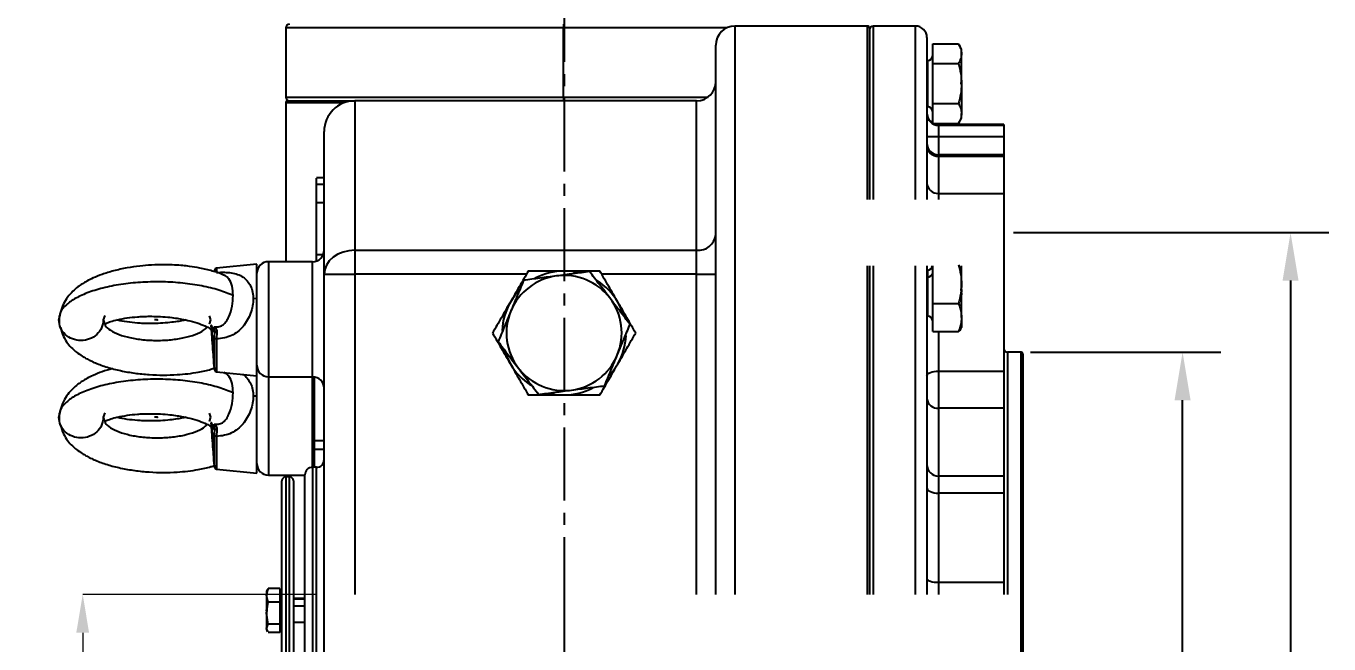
# Model space of a CAD drawing. Header units: millimetres. Extents: x 2160 to 4596, y 811 to 2534.
# Drawn here: x 2774.7 to 3114.1, y 1852 to 2013 of the extents above; entities that cross this region are included whole.
import ezdxf

# ---------------------------------------------------------------- set-up
doc = ezdxf.new("R2010")
doc.units = ezdxf.units.MM
doc.linetypes.add('CENTER2', pattern=[28.575, 19.05, -3.175, 3.175, -3.175])
doc.layers.add('2细线层', color=4, linetype='Continuous', lineweight=35)
doc.layers.add('AM_5', color=3, linetype='Continuous', lineweight=25)
doc.styles.add('SLDTEXTSTYLE1', font='txt.shx', dxfattribs={"width": 0.7, "bigfont": 'gbcbig.shx'})
doc.styles.get("Standard").update_dxf_attribs({"font": 'arial.ttf'})
doc.styles.add('TH_GBDIM', font='simplex.shx', dxfattribs={"width": 0.707, "bigfont": 'hzfs.shx'})
doc.dimstyles.new('ISO-25$0', dxfattribs={"dimtxt": 2.5, "dimasz": 2.5, "dimexe": 1.25, "dimexo": 0.625, "dimtad": 1, "dimtxsty": 'Standard', "dimcen": 2.5, "dimdle": 5, "dimadec": 0, "dimazin": 0, "dimtfac": 1, "dimtmove": 0, "dimatfit": 3, "dimfxl": 0, "dimarcsym": 0})
doc.dimstyles.new('SLDDIMSTYLE12$0', dxfattribs={"dimtxt": 12, "dimasz": 10, "dimexe": 0, "dimexo": 0.0625, "dimgap": 0.875, "dimtad": 1, "dimdec": 1, "dimlfac": 1.8, "dimrnd": 1e-09, "dimzin": 12, "dimdsep": 46, "dimtxsty": 'SLDTEXTSTYLE1', "dimcen": 0.09, "dimdle": 8.16, "dimclrd": 3, "dimclre": 3, "dimadec": 0, "dimazin": 3, "dimtfac": 1, "dimtdec": 1, "dimtofl": 0, "dimtmove": 0, "dimatfit": 3, "dimfxl": 0, "dimfrac": 2, "dimtolj": 1, "dimlwd": 5, "dimlwe": 5, "dimarcsym": 0})

# ---------------------------------------------------------------- blocks, each defined once
blk = doc.blocks.new('*U50')
at = {"layer": '2细线层', "color": 0, "linetype": 'CENTER2', "lineweight": -3, "transparency": 16777216}
for p, q in [((0, 74.5), (0, -463.5)), ((0, -197.6), (0, -301.6))]:
    blk.add_line(p, q, dxfattribs=at)
blk = doc.blocks.new('*D53')
at = {"color": 1, "linetype": 'Continuous', "transparency": 16777216}
for p, q in [((3036.37, 1928.03), (3085.94, 1928.03)), ((3075.94, 1710.53), (3075.94, 1915.53)), ((3036.37, 1698.03), (3085.94, 1698.03))]:
    blk.add_line(p, q, dxfattribs=at)
at = {"color": 1, "linetype": 'ByBlock', "transparency": 16777216}
for points in [[(3073.86, 1915.53), (3078.03, 1915.53), (3075.94, 1928.03)], [(3073.86, 1710.53), (3078.03, 1710.53), (3075.94, 1698.03)]]:
    blk.add_solid(points, dxfattribs=at)
at = {"layer": 'Defpoints', "color": 0, "linetype": 'ByBlock', "transparency": 16777216}
for p in [(3033.87, 1928.03), (3075.94, 1928.03), (3033.87, 1698.03)]:
    blk.add_point(p, dxfattribs=at)
at = {"color": 1, "linetype": 'ByBlock', "lineweight": 5, "transparency": 16777216, "insert": (3058.69, 1805.26), "char_height": 15, "attachment_point": 5, "rotation": 90, "style": 'TH_GBDIM'}
blk.add_mtext('\\A1;%%c230{\\H0.7x;\\S-0.1^ -0.3;}', dxfattribs=at)
blk = doc.blocks.new('*D79')
at = {"color": 1, "linetype": 'Continuous', "transparency": 16777216}
for p, q in [((3031.87, 1959.2), (3114.06, 1959.2)), ((3104.06, 1946.7), (3104.06, 1679.22)), ((3031.87, 1666.72), (3114.06, 1666.72))]:
    blk.add_line(p, q, dxfattribs=at)
at = {"color": 1, "linetype": 'ByBlock', "transparency": 16777216}
for points in [[(3101.98, 1946.7), (3106.14, 1946.7), (3104.06, 1959.2)], [(3101.98, 1679.22), (3106.14, 1679.22), (3104.06, 1666.72)]]:
    blk.add_solid(points, dxfattribs=at)
at = {"layer": 'Defpoints', "color": 0, "linetype": 'ByBlock', "transparency": 16777216}
for p in [(3029.37, 1959.2), (3029.37, 1666.72), (3104.06, 1666.72)]:
    blk.add_point(p, dxfattribs=at)
at = {"color": 1, "linetype": 'ByBlock', "lineweight": 5, "transparency": 16777216, "insert": (3091.56, 1812.96), "char_height": 15, "attachment_point": 5, "rotation": 90, "style": 'TH_GBDIM'}
blk.add_mtext('%%C298', dxfattribs=at)
blk = doc.blocks.new('*D61')
at = {"layer": 'AM_5', "color": 3, "lineweight": 5, "transparency": 16777216}
blk.add_line((2850.31, 1864.93), (2789.5, 1864.93), dxfattribs=at)
at = {"layer": 'AM_5', "color": 3, "linetype": 'Continuous', "lineweight": 5, "transparency": 16777216}
for p, q in [((2789.5, 1854.93), (2789.5, 1770.93)), ((2850.31, 1760.93), (2789.5, 1760.93))]:
    blk.add_line(p, q, dxfattribs=at)
at = {"layer": 'AM_5', "color": 3, "transparency": 16777216}
for points in [[(2787.83, 1854.93), (2791.16, 1854.93), (2789.5, 1864.93)], [(2787.83, 1770.93), (2791.16, 1770.93), (2789.5, 1760.93)]]:
    blk.add_solid(points, dxfattribs=at)
at = {"layer": 'Defpoints', "color": 0, "transparency": 16777216}
for p in [(2850.37, 1864.93), (2789.5, 1760.93), (2850.37, 1760.93)]:
    blk.add_point(p, dxfattribs=at)
at = {"layer": 'AM_5', "color": 0, "transparency": 16777216, "insert": (2782.62, 1812.93), "char_height": 12, "attachment_point": 5, "rotation": 90, "style": 'SLDTEXTSTYLE1'}
blk.add_mtext('\\A1;%%C110', dxfattribs=at)

msp = doc.modelspace()

# ---------------------------------------------------------------- linework, layer by layer
at = {"color": 7, "linetype": 'Continuous', "lineweight": -3}
for p, q in [((2842.371, 2012.535), (2842.371, 1994.535)), ((2914.671, 2012.535), (2842.371, 2012.535)), ((2914.671, 1994.535), (2914.671, 2012.535)), ((2957.191, 2012.535), (2914.671, 2012.535)), ((2993.871, 2013.035), (2959.371, 2013.035)), ((2959.371, 2013.035), (2959.371, 1864.931)), ((2993.871, 1967.842), (2993.871, 2013.035)), ((2994.371, 2012.535), (2994.371, 1967.842)), ((3006.371, 2013.035), (2995.371, 2013.035)), ((2995.371, 2013.035), (2995.371, 1967.842)), ((3006.371, 1967.842), (3006.371, 2013.035)), ((3009.371, 2010.035), (3009.371, 1967.842)), ((2954.371, 1864.931), (2954.371, 2008.035)), ((3010.871, 2003.23), (3010.871, 2008.426)), ((3010.871, 2008.426), (3017.567, 2008.426)), ((3018.371, 2007.034), (3017.559, 2008.44)), ((3018.371, 2005.828), (3018.371, 2007.034)), ((3018.371, 1998.034), (3018.371, 2005.828)), ((3009.371, 2004.034), (3009.521, 2004.034)), ((3009.521, 2004.034), (3009.521, 1992.034)), ((3010.871, 1992.837), (3010.871, 2003.23)), ((3010.871, 2003.23), (3017.567, 2003.23)), ((3018.371, 1998.034), (3018.025, 1998.034)), ((3018.371, 1998.034), (3018.371, 1997.343)), ((3018.371, 1998.034), (3018.371, 1990.239)), ((2842.371, 1994.535), (2914.671, 1994.535)), ((2842.371, 1993.035), (2842.371, 1951.627)), ((2857.587, 1993.035), (2842.371, 1993.035)), ((2842.871, 1993.535), (2860.371, 1993.535)), ((2949.371, 1993.535), (2860.371, 1993.535)), ((2860.371, 1993.535), (2860.371, 1954.614)), ((2914.671, 1994.535), (2952.371, 1994.535)), ((2949.371, 1954.614), (2949.371, 1993.535)), ((3009.371, 1992.034), (3009.521, 1992.034)), ((3010.871, 1992.837), (3017.567, 1992.837)), ((3010.871, 1987.744), (3010.871, 1992.837)), ((3017.559, 1987.627), (3018.371, 1989.034)), ((3018.371, 1989.034), (3018.371, 1990.239)), ((2852.371, 1948.339), (2852.371, 1985.535)), ((3011.064, 1987.641), (3017.567, 1987.641)), ((3029.371, 1987.369), (3012.371, 1987.369)), ((3012.371, 1987.369), (3012.371, 1987.342)), ((3029.371, 1987.342), (3012.371, 1987.342)), ((3012.371, 1987.342), (3012.371, 1987.33)), ((3012.371, 1987.33), (3012.371, 1987.162)), ((3029.371, 1987.33), (3012.371, 1987.33)), ((3012.371, 1987.162), (3012.371, 1984.174)), ((3012.371, 1987.162), (3029.371, 1987.162)), ((3029.371, 1987.369), (3029.371, 1987.342)), ((3029.371, 1987.342), (3029.371, 1987.33)), ((3029.371, 1987.33), (3029.371, 1987.162)), ((3029.371, 1987.162), (3029.371, 1984.174)), ((3029.371, 1984.174), (3012.371, 1984.174)), ((3012.371, 1984.174), (3012.371, 1979.468)), ((3029.371, 1984.174), (3029.371, 1979.468)), ((3029.371, 1979.468), (3012.371, 1979.468)), ((3012.371, 1979.468), (3012.371, 1979.058)), ((3012.371, 1979.058), (3012.371, 1969.412)), ((3029.371, 1979.058), (3012.371, 1979.058)), ((3029.371, 1979.468), (3029.371, 1979.058)), ((3029.371, 1979.058), (3029.371, 1969.412)), ((2852.371, 1973.463), (2850.371, 1973.463)), ((2850.371, 1971.813), (2852.371, 1971.813)), ((3012.371, 1969.412), (3012.371, 1967.842)), ((3012.371, 1969.412), (3029.207, 1969.412)), ((3029.371, 1969.412), (3029.371, 1959.196)), ((2850.371, 1967.048), (2852.371, 1967.048)), ((3029.371, 1959.196), (3029.371, 1923.078)), ((2860.371, 1954.614), (2860.371, 1948.339)), ((2860.371, 1954.614), (2949.371, 1954.614)), ((2949.371, 1948.339), (2949.371, 1954.614)), ((2849.371, 1951.627), (2837.871, 1951.627)), ((2837.871, 1951.627), (2837.871, 1936.627)), ((2849.371, 1936.627), (2849.371, 1951.627)), ((2850.371, 1951.737), (2850.371, 1953.535)), ((2850.371, 1953.535), (2852.165, 1953.535)), ((2823.833, 1949.39), (2823.804, 1948.995)), ((2834.871, 1950.992), (2824.372, 1949.943)), ((2824.372, 1949.943), (2824.372, 1948.818)), ((2826.407, 1948.026), (2826.17, 1948.148)), ((2834.871, 1941.998), (2834.871, 1950.992)), ((2852.371, 1677.73), (2852.371, 1948.339)), ((2852.371, 1948.339), (2860.371, 1948.339)), ((2860.371, 1948.339), (2860.371, 1864.931)), ((2905.062, 1948.339), (2860.371, 1948.339)), ((2949.371, 1948.339), (2924.68, 1948.339)), ((2949.371, 1948.339), (2954.371, 1948.339)), ((2949.371, 1864.931), (2949.371, 1948.339)), ((2993.871, 1864.931), (2993.871, 1950.549)), ((2994.371, 1950.549), (2994.371, 1864.931)), ((2995.371, 1950.549), (2995.371, 1864.931)), ((3006.371, 1864.931), (3006.371, 1950.549)), ((3009.371, 1950.549), (3009.371, 1864.931)), ((3009.521, 1949.445), (3009.371, 1949.445)), ((3009.371, 1947.688), (3009.521, 1947.688)), ((3009.521, 1949.445), (3009.521, 1947.688)), ((3009.521, 1947.688), (3009.521, 1937.445)), ((3010.871, 1940.755), (3010.871, 1950.549)), ((3018.371, 1945.775), (3018.371, 1950.549)), ((3018.371, 1937.081), (3018.371, 1945.775)), ((2834.871, 1941.998), (2833.916, 1941.962)), ((2834.871, 1921.892), (2834.871, 1941.998)), ((3018.371, 1944.252), (3018.025, 1944.252)), ((3018.371, 1943.445), (3018.025, 1943.445)), ((3018.371, 1944.252), (3018.371, 1943.764)), ((3018.371, 1943.445), (3018.371, 1942.957)), ((2783.271, 1936.442), (2783.508, 1937.547)), ((2783.4, 1937.568), (2783.4, 1937.042)), ((2795.269, 1937.579), (2794.871, 1936.442)), ((2822.871, 1936.442), (2822.48, 1937.555)), ((3010.871, 1940.755), (3017.567, 1940.755)), ((3010.871, 1933.407), (3010.871, 1940.755)), ((2794.871, 1936.442), (2795.269, 1935.306)), ((2808.871, 1936.442), (2808.18, 1936.442)), ((2808.871, 1936.442), (2808.871, 1936.311)), ((2822.48, 1935.33), (2822.871, 1936.442)), ((2823.035, 1934.228), (2823.833, 1923.495)), ((2823.875, 1933.617), (2823.733, 1934.676)), ((2837.871, 1936.627), (2837.871, 1921.627)), ((2849.371, 1921.627), (2849.371, 1936.627)), ((3009.371, 1937.445), (3009.521, 1937.445)), ((3018.183, 1934.121), (3018.371, 1934.445)), ((3018.371, 1937.081), (3018.371, 1934.445)), ((2823.833, 1931.686), (2823.875, 1933.617)), ((2823.833, 1923.495), (2823.833, 1931.686)), ((2824.453, 1933.237), (2824.372, 1931.483)), ((2824.372, 1931.483), (2824.372, 1922.942)), ((3010.871, 1933.407), (3017.567, 1933.407)), ((3012.371, 1933.407), (3012.371, 1923.078)), ((3033.871, 1928.035), (3030.371, 1928.035)), ((3030.371, 1928.035), (3030.371, 1864.931)), ((3033.871, 1812.931), (3033.871, 1928.035)), ((3034.371, 1927.535), (3034.371, 1812.931)), ((2823.825, 1923.61), (2823.393, 1923.762)), ((2823.814, 1923.753), (2823.804, 1923.617)), ((2824.372, 1922.942), (2834.871, 1921.892)), ((2826.414, 1922.661), (2826.222, 1922.757)), ((2834.871, 1916.62), (2834.871, 1921.892)), ((2837.871, 1921.627), (2849.371, 1921.627)), ((2837.871, 1921.627), (2837.871, 1896.005)), ((2849.871, 1921.053), (2849.371, 1921.025)), ((2849.371, 1898.035), (2849.371, 1921.025)), ((2849.871, 1905.035), (2849.871, 1921.585)), ((3012.371, 1923.078), (3029.371, 1923.078)), ((3012.371, 1923.078), (3012.371, 1913.452)), ((3029.371, 1923.078), (3029.371, 1913.452)), ((2834.871, 1916.62), (2833.916, 1916.584)), ((2834.871, 1896.514), (2834.871, 1916.62)), ((2783.271, 1911.064), (2783.508, 1912.169)), ((2783.4, 1912.19), (2783.4, 1911.664)), ((2795.269, 1912.201), (2794.871, 1911.064)), ((2794.871, 1911.064), (2795.269, 1909.928)), ((2808.871, 1911.064), (2808.18, 1911.064)), ((2808.871, 1911.064), (2808.871, 1910.932)), ((2822.871, 1911.064), (2822.48, 1912.177)), ((2822.48, 1909.952), (2822.871, 1911.064)), ((3029.371, 1913.452), (3012.371, 1913.452)), ((3012.371, 1913.452), (3012.371, 1895.729)), ((3029.371, 1913.452), (3029.371, 1895.729)), ((2823.035, 1908.85), (2823.833, 1898.117)), ((2823.875, 1908.239), (2823.733, 1909.298)), ((2823.833, 1906.308), (2823.875, 1908.239)), ((2824.453, 1907.859), (2824.372, 1906.105)), ((2823.833, 1898.117), (2823.833, 1906.308)), ((2824.372, 1906.105), (2824.372, 1897.564)), ((2849.871, 1905.035), (2852.371, 1905.035)), ((2849.871, 1902.727), (2849.871, 1905.035)), ((2849.871, 1902.727), (2852.371, 1902.727)), ((2849.871, 1898.035), (2849.871, 1902.727)), ((2824.372, 1897.564), (2834.871, 1896.514)), ((2850.371, 1898.035), (2849.371, 1898.035)), ((2849.371, 1898.035), (2849.371, 1813.035)), ((2850.371, 1813.035), (2850.371, 1898.035)), ((2837.871, 1896.005), (2847.371, 1896.005)), ((2841.371, 1813.035), (2841.371, 1894.535)), ((2843.371, 1895.535), (2842.371, 1895.535)), ((2842.371, 1895.535), (2842.371, 1813.035)), ((2843.371, 1813.035), (2843.371, 1895.535)), ((2844.371, 1894.535), (2844.371, 1813.035)), ((2847.371, 1813.035), (2847.371, 1896.035)), ((3029.371, 1895.729), (3012.371, 1895.729)), ((3012.371, 1895.729), (3012.371, 1891.307)), ((3029.371, 1895.729), (3029.371, 1891.307)), ((3012.371, 1891.307), (3012.371, 1868.063)), ((3029.371, 1891.307), (3012.371, 1891.307)), ((3029.371, 1891.307), (3029.371, 1868.063)), ((2837.371, 1864.653), (2837.817, 1866.413)), ((2837.817, 1866.413), (2837.691, 1866.101)), ((2840.871, 1866.413), (2837.817, 1866.413)), ((2840.871, 1866.413), (2840.871, 1862.894)), ((3012.371, 1868.063), (3012.371, 1864.931)), ((3012.371, 1868.063), (3029.371, 1868.063)), ((3029.371, 1868.063), (3029.371, 1864.931)), ((2837.629, 1866.137), (2837.371, 1865.689)), ((2837.371, 1865.796), (2837.472, 1865.882)), ((2837.371, 1865.839), (2837.371, 1865.796)), ((2837.371, 1865.796), (2837.371, 1865.689)), ((2837.371, 1865.689), (2837.371, 1864.653)), ((2837.817, 1862.894), (2837.371, 1864.653)), ((2837.371, 1864.653), (2837.371, 1860.032)), ((2837.371, 1860.032), (2837.817, 1862.894)), ((2840.871, 1862.894), (2837.817, 1862.894)), ((2841.371, 1865.109), (2840.871, 1865.609)), ((2841.371, 1864.959), (2840.871, 1865.459)), ((2840.871, 1862.894), (2840.871, 1857.17)), ((2847.371, 1863.839), (2844.371, 1863.839)), ((2847.371, 1863.689), (2844.371, 1863.689)), ((2837.371, 1860.839), (2837.716, 1860.839)), ((2837.371, 1860.839), (2837.371, 1860.201)), ((2837.371, 1860.689), (2837.716, 1860.689)), ((2837.371, 1860.689), (2837.371, 1860.425)), ((2837.817, 1857.17), (2837.371, 1860.032)), ((2837.371, 1860.032), (2837.371, 1856.068)), ((2841.371, 1862.32), (2840.871, 1862.511)), ((2847.371, 1861.835), (2844.371, 1861.835)), ((2837.371, 1856.068), (2837.817, 1857.17)), ((2837.691, 1855.277), (2837.371, 1856.068)), ((2837.371, 1856.068), (2837.371, 1855.689)), ((2840.871, 1857.17), (2837.817, 1857.17)), ((2840.871, 1857.17), (2840.871, 1854.966)), ((2840.871, 1855.919), (2841.371, 1856.419)), ((2844.371, 1857.689), (2847.371, 1857.689)), ((2837.371, 1855.689), (2837.629, 1855.242)), ((2840.871, 1854.966), (2837.817, 1854.966))]:
    msp.add_line(p, q, dxfattribs=at)
at = {"color": 7, "linetype": 'Continuous', "lineweight": -3, "flags": 128}
for points in [[(2860.371, 1954.614), (2858.81, 1954.493), (2857.309, 1954.136), (2855.926, 1953.556), (2854.714, 1952.776), (2853.719, 1951.825), (2852.98, 1950.74), (2852.524, 1949.563), (2852.371, 1948.339)], [(2918.544, 1948.758), (2916.978, 1949.043), (2914.871, 1949.182)], [(2903.09, 1944.078), (2902.06, 1942.864), (2900.887, 1941.108)], [(2930.324, 1937.715), (2929.789, 1939.214), (2928.854, 1941.108)], [(2899.417, 1928.354), (2899.953, 1926.855), (2900.887, 1924.961)], [(2926.651, 1921.991), (2927.681, 1923.205), (2928.854, 1924.961)], [(2834.982, 1923.816), (2834.928, 1923.59), (2834.871, 1923.005)], [(3009.371, 1921.928), (3009.428, 1922.152), (3009.599, 1922.368), (3009.876, 1922.567), (3010.249, 1922.741), (3010.704, 1922.885), (3011.223, 1922.991), (3011.785, 1923.056), (3012.371, 1923.078)], [(2911.197, 1917.311), (2912.763, 1917.026), (2914.871, 1916.887)], [(3009.371, 1892.649), (3009.428, 1892.387), (3009.599, 1892.136), (3009.876, 1891.904), (3010.249, 1891.7), (3010.704, 1891.534), (3011.223, 1891.41), (3011.785, 1891.333), (3012.371, 1891.307)], [(3009.371, 1869.007), (3009.428, 1868.823), (3009.599, 1868.646), (3009.876, 1868.483), (3010.249, 1868.34), (3010.704, 1868.222), (3011.223, 1868.135), (3011.785, 1868.082), (3012.371, 1868.063)]]:
    msp.add_lwpolyline(points, dxfattribs=at)
at = {"color": 7, "linetype": 'Continuous', "lineweight": -3}
for centre, radius, start, end in [((2843.371, 2012.535), 1, 90, 180), ((3005.55, 2012.784), 90.879, 179.52715, 180.15761), ((2959.371, 2008.035), 5, 90, 180), ((2993.871, 2012.535), 0.5, 0, 90), ((2995.371, 2012.035), 1, 90, 180), ((3006.371, 2010.035), 3, 0, 90), ((3009.521, 2005.384), 1.35, 270, 0), ((2949.371, 1998.535), 5, 270, 0), ((2843.371, 1994.535), 1, 180, 270), ((2842.871, 1993.035), 0.5, 90, 180), ((2860.371, 1985.535), 8, 90, 180), ((3005.55, 1994.285), 90.879, 179.84239, 180.47285), ((3009.521, 1990.684), 1.35, 0, 90), ((3012.371, 1990.369), 3, 180, 240), ((3012.371, 1990.342), 3, 180, 270), ((3012.365, 1990.323), 2.994, 180.11587, 270.11541), ((3012.363, 1990.154), 2.993, 180.14355, 270.14284), ((3012.371, 1990.369), 3, 245.40621, 270), ((3011.621, 1153.303), 830.871, 89.948281, 90.155157), ((3012.371, 1982.468), 3, 180, 270), ((3012.296, 1981.983), 2.926, 181.54754, 271.46814), ((3012.22, 1972.262), 2.854, 183.39734, 273.03546), ((2949.852, 1959.149), 4.56, 263.94629, 352.27305), ((2849.371, 1954.627), 3, 270, 0), ((2837.871, 1948.627), 3, 90, 180), ((2824.432, 1949.346), 0.6, 95.71059, 175.74791), ((2914.871, 1933.035), 15, 97.47733, 157.47733), ((2914.871, 1933.035), 16.147, 90, 117.68771), ((2914.871, 1933.035), 15, 37.47733, 97.47733), ((3009.521, 1950.795), 1.35, 270, 349.48398), ((3009.689, 1948.881), 1.205, 261.95053, 348.57825), ((2914.871, 1933.035), 16.147, 30, 57.68771), ((2914.871, 1933.035), 16.147, 150, 177.68771), ((2914.871, 1933.035), 15, 337.47733, 37.47733), ((2914.871, 1933.035), 15, 157.47733, 217.47733), ((3009.521, 1936.095), 1.35, 0, 90), ((2914.871, 1933.035), 16.147, 330, 357.68771), ((3030.371, 1929.035), 1, 180, 270), ((3033.871, 1927.535), 0.5, 0, 90), ((2837.871, 1924.627), 3, 180, 270), ((2914.871, 1933.035), 16.147, 210, 237.68771), ((2914.871, 1933.035), 15, 217.47733, 277.47733), ((2914.871, 1933.035), 15, 277.47733, 337.47733), ((2824.432, 1923.539), 0.6, 184.25209, 264.28941), ((2849.371, 1918.627), 3, 0, 90), ((2914.871, 1933.035), 16.147, 270, 297.68771), ((3012.125, 1916.212), 2.77, 186.21942, 275.09501), ((2824.432, 1898.161), 0.6, 184.25209, 264.28941), ((2837.871, 1899.005), 3, 180, 270), ((2849.371, 1896.035), 2, 90, 180), ((2850.371, 1900.035), 2, 270, 0), ((3012.371, 1898.729), 3, 180, 270), ((2842.371, 1894.535), 1, 90, 180), ((2843.371, 1894.535), 1, 0, 90)]:
    msp.add_arc(centre, radius, start, end, dxfattribs=at)
for points, knots in [([(3017.567, 2008.426), (3017.793, 2008), (3018.247, 2007.148), (3018.329, 2006.268), (3018.371, 2005.828)], [0, 0, 0, 0, 0.5003833, 1, 1, 1, 1]), ([(3018.371, 2005.828), (3018.329, 2005.387), (3018.246, 2004.507), (3017.793, 2003.655), (3017.567, 2003.23)], [0, 0, 0, 0, 0.5002515, 1, 1, 1, 1]), ([(3017.567, 2003.23), (3017.794, 2002.375), (3018.247, 2000.672), (3018.329, 1998.911), (3018.371, 1998.034)], [0, 0, 0, 0, 0.5016781, 1, 1, 1, 1]), ([(3018.371, 1998.034), (3018.329, 1997.15), (3018.246, 1995.389), (3017.793, 1993.686), (3017.567, 1992.837)], [0, 0, 0, 0, 0.501969, 1, 1, 1, 1]), ([(3017.567, 1992.837), (3017.793, 1992.411), (3018.247, 1991.56), (3018.329, 1990.679), (3018.371, 1990.239)], [0, 0, 0, 0, 0.5003833, 1, 1, 1, 1]), ([(3018.371, 1990.239), (3018.329, 1989.799), (3018.246, 1988.919), (3017.793, 1988.067), (3017.567, 1987.641)], [0, 0, 0, 0, 0.5002515, 1, 1, 1, 1]), ([(2850.371, 1971.813), (2850.371, 1972.174), (2850.371, 1972.917), (2850.371, 1973.409), (2850.371, 1973.412), (2850.371, 1973.413)], [0, 0, 0, 0, 0.3440558, 0.7090676, 1, 1, 1, 1]), ([(2850.371, 1967.048), (2850.371, 1968.113), (2850.371, 1969.915), (2850.371, 1971.262), (2850.371, 1971.813)], [0, 0, 0, 0, 0.5906912, 1, 1, 1, 1]), ([(2850.371, 1953.535), (2850.371, 1954.662), (2850.371, 1957.063), (2850.371, 1960.658), (2850.371, 1964.064), (2850.371, 1966.067), (2850.371, 1967.048)], [0, 0, 0, 0, 0.2570101, 0.5470147, 0.7779537, 1, 1, 1, 1]), ([(2826.414, 1948.039), (2826.339, 1948.077), (2825.388, 1948.563), (2823.285, 1949.213), (2820.291, 1949.958), (2817.649, 1950.37), (2815.442, 1950.612), (2813.317, 1950.764), (2810.598, 1950.84), (2807.547, 1950.762), (2804.24, 1950.483), (2800.898, 1950), (2797.598, 1949.286), (2794.653, 1948.381), (2792.484, 1947.528), (2790.3, 1946.46), (2788.483, 1945.287), (2786.827, 1943.859), (2785.516, 1942.38), (2784.351, 1940.551), (2783.943, 1939.175), (2783.727, 1938.448)], [0, 0, 0, 0, 0.00625993, 0.07965244, 0.15286307, 0.20938526, 0.24391935, 0.28633358, 0.3347241, 0.40082903, 0.45970034, 0.52466793, 0.59703798, 0.66315265, 0.7186241, 0.75612546, 0.81472827, 0.85242499, 0.89582096, 0.94497639, 1, 1, 1, 1]), ([(2824.372, 1948.818), (2825.051, 1948.843), (2826.369, 1948.892), (2828.228, 1948.745), (2829.886, 1948.353), (2831.28, 1947.654), (2832.409, 1946.645), (2833.24, 1945.334), (2833.807, 1943.766), (2833.88, 1942.555), (2833.916, 1941.962)], [0, 0, 0, 0, 0.1291191, 0.2505024, 0.3733165, 0.500582, 0.6236177, 0.7496167, 0.8772258, 1, 1, 1, 1]), ([(2828.683, 1942.787), (2828.626, 1943.642), (2828.511, 1945.362), (2827.781, 1946.902), (2827.067, 1947.718), (2826.581, 1947.944), (2826.407, 1948.026)], [0, 0, 0, 0, 0.364186, 0.7329605, 0.9043958, 1, 1, 1, 1]), ([(2905.548, 1949.182), (2904.784, 1947.857), (2903.255, 1945.21), (2901.676, 1942.475), (2900.887, 1941.108)], [0, 0, 0, 0, 0.50038345, 1, 1, 1, 1]), ([(2912.919, 1947.907), (2911.463, 1947.716), (2908.554, 1947.334), (2905.739, 1946.965), (2904.332, 1946.78)], [0, 0, 0, 0, 0.5002514, 1, 1, 1, 1]), ([(2914.871, 1949.182), (2913.296, 1949.182), (2910.137, 1949.182), (2907.081, 1949.182), (2905.548, 1949.182)], [0, 0, 0, 0, 0.4983577, 1, 1, 1, 1]), ([(2921.505, 1949.034), (2920.097, 1948.849), (2917.282, 1948.48), (2914.372, 1948.098), (2912.919, 1947.907)], [0, 0, 0, 0, 0.5003834, 1, 1, 1, 1]), ([(2924.193, 1949.182), (2922.671, 1949.182), (2919.616, 1949.182), (2916.457, 1949.182), (2914.871, 1949.182)], [0, 0, 0, 0, 0.4979288, 1, 1, 1, 1]), ([(2926.775, 1942.161), (2925.881, 1943.326), (2924.096, 1945.655), (2922.368, 1947.908), (2921.505, 1949.034)], [0, 0, 0, 0, 0.5002514, 1, 1, 1, 1]), ([(2928.854, 1941.108), (2928.064, 1942.477), (2926.485, 1945.212), (2924.957, 1947.859), (2924.193, 1949.182)], [0, 0, 0, 0, 0.5002514, 1, 1, 1, 1]), ([(3017.567, 1950.794), (3017.793, 1949.97), (3018.247, 1948.325), (3018.329, 1946.624), (3018.371, 1945.775)], [0, 0, 0, 0, 0.50038328, 1, 1, 1, 1]), ([(2828.683, 1942.787), (2827.484, 1943.282), (2825.081, 1944.273), (2820.563, 1945.366), (2815.614, 1946.095), (2810.404, 1946.424), (2805.141, 1946.336), (2800.013, 1945.838), (2795.222, 1944.95), (2791.03, 1943.699), (2787.597, 1942.162), (2785.092, 1940.398), (2783.502, 1938.465), (2783.348, 1937.121), (2783.271, 1936.442)], [0, 0, 0, 0, 0.0835267, 0.167483, 0.2512719, 0.3341013, 0.4164612, 0.4997707, 0.5837089, 0.6675701, 0.7507094, 0.8331471, 0.9158726, 1, 1, 1, 1]), ([(2904.332, 1946.78), (2903.786, 1945.464), (2902.699, 1942.842), (2901.575, 1940.131), (2901.015, 1938.78)], [0, 0, 0, 0, 0.5016781, 1, 1, 1, 1]), ([(3018.371, 1945.775), (3018.329, 1944.924), (3018.246, 1943.223), (3017.793, 1941.578), (3017.567, 1940.755)], [0, 0, 0, 0, 0.5002515, 1, 1, 1, 1]), ([(2823.733, 1934.676), (2824.182, 1934.653), (2824.823, 1934.619), (2825.627, 1934.888), (2826.295, 1935.299), (2826.971, 1936.079), (2827.8, 1937.665), (2828.505, 1940.01), (2828.624, 1941.866), (2828.683, 1942.787)], [0, 0, 0, 0, 0.1243272, 0.1779672, 0.2306956, 0.342622, 0.4671543, 0.7352613, 1, 1, 1, 1]), ([(2833.916, 1941.962), (2833.88, 1941.348), (2833.808, 1940.096), (2833.243, 1938.172), (2832.414, 1936.337), (2831.288, 1934.684), (2829.903, 1933.308), (2828.249, 1932.302), (2826.385, 1931.667), (2825.055, 1931.546), (2824.372, 1931.483)], [0, 0, 0, 0, 0.1223542, 0.2495347, 0.3757753, 0.4991026, 0.6252071, 0.7470194, 0.870188, 1, 1, 1, 1]), ([(2900.887, 1941.108), (2900.097, 1939.739), (2898.517, 1937.004), (2896.989, 1934.357), (2896.226, 1933.035)], [0, 0, 0, 0, 0.5002514, 1, 1, 1, 1]), ([(2932.044, 1935.288), (2931.179, 1936.416), (2929.452, 1938.669), (2927.667, 1940.998), (2926.775, 1942.161)], [0, 0, 0, 0, 0.5003834, 1, 1, 1, 1]), ([(2933.516, 1933.035), (2932.751, 1934.359), (2931.223, 1937.006), (2929.643, 1939.741), (2928.854, 1941.108)], [0, 0, 0, 0, 0.5003835, 1, 1, 1, 1]), ([(2783.729, 1938.452), (2783.591, 1937.929), (2783.315, 1936.88), (2783.372, 1935.84), (2783.4, 1935.317)], [0, 0, 0, 0, 0.497937, 1, 1, 1, 1]), ([(2901.015, 1938.78), (2900.45, 1937.42), (2899.326, 1934.709), (2898.239, 1932.087), (2897.697, 1930.781)], [0, 0, 0, 0, 0.501969, 1, 1, 1, 1]), ([(3017.567, 1940.755), (3017.794, 1940.151), (3018.247, 1938.947), (3018.329, 1937.702), (3018.371, 1937.081)], [0, 0, 0, 0, 0.5016781, 1, 1, 1, 1]), ([(2794.871, 1936.442), (2794.784, 1935.741), (2794.609, 1934.338), (2793.268, 1932.553), (2791.351, 1931.361), (2789.071, 1930.942), (2786.79, 1931.361), (2784.873, 1932.553), (2783.532, 1934.338), (2783.358, 1935.741), (2783.271, 1936.442)], [0, 0, 0, 0, 0.1249956, 0.2499986, 0.3749975, 0.5, 0.6250025, 0.7500014, 0.8750044, 1, 1, 1, 1]), ([(2783.729, 1934.433), (2783.94, 1933.655), (2784.331, 1932.215), (2785.494, 1930.392), (2786.7, 1929.041), (2787.992, 1927.922), (2789.243, 1927.069), (2790.375, 1926.411), (2791.538, 1925.81), (2792.856, 1925.217), (2794.332, 1924.642), (2796.472, 1923.927), (2799.354, 1923.182), (2803.017, 1922.544), (2806.78, 1922.16), (2810.504, 1922.032), (2813.892, 1922.138), (2816.916, 1922.41), (2819.897, 1922.867), (2822.227, 1923.343), (2823.504, 1923.796), (2823.803, 1923.902)], [0, 0, 0, 0, 0.0576486, 0.10676007, 0.14744714, 0.17980867, 0.22073576, 0.25029392, 0.28269326, 0.31793942, 0.35595468, 0.39493912, 0.47299428, 0.55143488, 0.62917175, 0.70477091, 0.77777151, 0.83810545, 0.8975764, 0.97602114, 1, 1, 1, 1]), ([(2795.269, 1935.306), (2795.298, 1935.211), (2795.462, 1934.656), (2796.685, 1933.724), (2798.839, 1932.619), (2801.753, 1931.769), (2805.164, 1931.228), (2808.871, 1931.039), (2812.574, 1931.228), (2815.998, 1931.768), (2818.867, 1932.623), (2820.93, 1933.589), (2821.627, 1934.31), (2821.91, 1934.602)], [0, 0, 0, 0, 0.0209132, 0.1219466, 0.2215859, 0.3216068, 0.4238005, 0.5270665, 0.6303324, 0.7325261, 0.8325471, 0.9321864, 1, 1, 1, 1]), ([(2795.329, 1935.595), (2795.333, 1935.567), (2795.345, 1935.484), (2795.542, 1935.569), (2796.121, 1935.796), (2797.068, 1936.124), (2798.63, 1936.553), (2801.002, 1936.993), (2803.314, 1937.245), (2805.295, 1937.361), (2807.097, 1937.403), (2809.232, 1937.364), (2811.511, 1937.207), (2813.563, 1936.961), (2815.528, 1936.638), (2817.656, 1936.178), (2819.9, 1935.503), (2821.683, 1934.76), (2822.63, 1934.222), (2822.948, 1934.014), (2822.953, 1934.024), (2822.955, 1934.029)], [0, 0, 0, 0, 0.0215776, 0.0663505, 0.0982474, 0.1292762, 0.2000067, 0.2828064, 0.3608821, 0.4034899, 0.4486933, 0.5078964, 0.5755624, 0.6327504, 0.6777099, 0.7438962, 0.827136, 0.9094863, 0.9714507, 0.9856528, 1, 1, 1, 1]), ([(2816.321, 1936.442), (2815.974, 1936.364), (2815.144, 1936.176), (2813.558, 1935.927), (2811.513, 1935.677), (2809.232, 1935.521), (2807.096, 1935.482), (2805.295, 1935.524), (2803.311, 1935.64), (2801.028, 1935.896), (2799.189, 1936.205), (2798.416, 1936.419), (2798.333, 1936.442)], [0, 0, 0, 0, 0.0620015, 0.1484647, 0.2584464, 0.3885839, 0.5024517, 0.5893968, 0.6713484, 0.8215054, 0.9807405, 1, 1, 1, 1]), ([(2822.992, 1934.92), (2822.993, 1934.947), (2822.994, 1935), (2823.008, 1934.991), (2823.038, 1934.901), (2823.066, 1934.792), (2823.085, 1934.721)], [0, 0, 0, 0, 0.1324499, 0.2646152, 0.5248068, 1, 1, 1, 1]), ([(2822.995, 1934.9), (2822.994, 1934.904), (2822.994, 1934.911), (2822.993, 1934.917), (2822.992, 1934.921)], [0, 0, 0, 0, 0.4999997, 1, 1, 1, 1]), ([(2823.733, 1924.276), (2823.716, 1924.512), (2823.682, 1924.987), (2823.59, 1926.446), (2823.43, 1928.783), (2823.24, 1931.42), (2823.097, 1933.332), (2823.031, 1934.242), (2822.996, 1934.735), (2822.993, 1934.883), (2822.992, 1934.921)], [0, 0, 0, 0, 0.12279443, 0.24730773, 0.49547933, 0.76781621, 0.88857624, 0.93612487, 0.98382434, 1, 1, 1, 1]), ([(2823.079, 1934.717), (2823.059, 1934.791), (2823.031, 1934.902), (2823.004, 1934.981), (2822.995, 1934.96), (2822.995, 1934.92), (2822.995, 1934.9)], [0, 0, 0, 0, 0.53409442, 0.79472988, 0.89941525, 1, 1, 1, 1]), ([(2822.995, 1934.9), (2822.995, 1934.877), (2822.996, 1934.817), (2823.007, 1934.62), (2823.021, 1934.412), (2823.033, 1934.268), (2823.036, 1934.228)], [0, 0, 0, 0, 0.17887164, 0.47247365, 0.85067289, 1, 1, 1, 1]), ([(2823.591, 1933.386), (2823.564, 1933.414), (2823.508, 1933.473), (2823.425, 1933.633), (2823.342, 1933.832), (2823.265, 1934.056), (2823.194, 1934.291), (2823.132, 1934.513), (2823.095, 1934.655), (2823.079, 1934.717)], [0, 0, 0, 0, 0.1562676, 0.3275524, 0.4843262, 0.6343899, 0.7756288, 0.9013549, 1, 1, 1, 1]), ([(2823.085, 1934.721), (2823.087, 1934.715), (2823.128, 1934.565), (2823.251, 1934.117), (2823.385, 1933.65), (2823.459, 1933.675), (2823.472, 1933.68)], [0, 0, 0, 0, 0.0123195, 0.2992247, 0.8686332, 1, 1, 1, 1]), ([(2823.472, 1933.68), (2823.521, 1933.64), (2823.602, 1933.573), (2823.682, 1933.96), (2823.716, 1934.438), (2823.733, 1934.676)], [0, 0, 0, 0, 0.4348523, 0.7186292, 1, 1, 1, 1]), ([(2823.733, 1934.676), (2823.918, 1934.496), (2824.194, 1934.226), (2824.439, 1933.7), (2824.448, 1933.392), (2824.453, 1933.238)], [0, 0, 0, 0, 0.5005645, 0.7502265, 1, 1, 1, 1]), ([(2928.727, 1927.289), (2929.287, 1928.64), (2930.411, 1931.35), (2931.498, 1933.973), (2932.044, 1935.288)], [0, 0, 0, 0, 0.4983219, 1, 1, 1, 1]), ([(3018.371, 1937.081), (3018.329, 1936.456), (3018.246, 1935.211), (3017.793, 1934.007), (3017.567, 1933.407)], [0, 0, 0, 0, 0.501969, 1, 1, 1, 1]), ([(3017.567, 1933.407), (3017.82, 1933.627), (3018.093, 1933.864), (3018.166, 1934.109), (3018.172, 1934.127)], [0, 0, 0, 0, 0.9252611, 1, 1, 1, 1]), ([(2823.875, 1933.617), (2823.85, 1933.556), (2823.794, 1933.418), (2823.7, 1933.33), (2823.629, 1933.366), (2823.591, 1933.386)], [0, 0, 0, 0, 0.2676833, 0.6014556, 1, 1, 1, 1]), ([(2824.453, 1933.237), (2824.38, 1933.246), (2824.233, 1933.263), (2824.047, 1933.352), (2823.913, 1933.474), (2823.888, 1933.57), (2823.875, 1933.617)], [0, 0, 0, 0, 0.2499999, 0.4999999, 0.7499999, 1, 1, 1, 1]), ([(2896.226, 1933.035), (2896.99, 1931.71), (2898.518, 1929.063), (2900.098, 1926.328), (2900.887, 1924.961)], [0, 0, 0, 0, 0.5003835, 1, 1, 1, 1]), ([(2897.697, 1930.781), (2898.562, 1929.653), (2900.289, 1927.4), (2902.075, 1925.071), (2902.967, 1923.908)], [0, 0, 0, 0, 0.5003834, 1, 1, 1, 1]), ([(2928.854, 1924.961), (2929.644, 1926.33), (2931.224, 1929.065), (2932.752, 1931.712), (2933.516, 1933.035)], [0, 0, 0, 0, 0.5002514, 1, 1, 1, 1]), ([(2900.887, 1924.961), (2901.677, 1923.592), (2903.256, 1920.857), (2904.784, 1918.21), (2905.548, 1916.887)], [0, 0, 0, 0, 0.5002514, 1, 1, 1, 1]), ([(2902.967, 1923.908), (2903.86, 1922.743), (2905.645, 1920.414), (2907.373, 1918.161), (2908.236, 1917.035)], [0, 0, 0, 0, 0.5002514, 1, 1, 1, 1]), ([(2924.193, 1916.887), (2924.958, 1918.212), (2926.486, 1920.859), (2928.065, 1923.594), (2928.854, 1924.961)], [0, 0, 0, 0, 0.5003835, 1, 1, 1, 1]), ([(2925.409, 1919.289), (2925.951, 1920.595), (2927.038, 1923.217), (2928.162, 1925.928), (2928.727, 1927.289)], [0, 0, 0, 0, 0.498031, 1, 1, 1, 1]), ([(2828.683, 1917.409), (2827.484, 1917.904), (2825.081, 1918.895), (2820.563, 1919.988), (2815.614, 1920.717), (2810.404, 1921.046), (2805.141, 1920.958), (2800.013, 1920.46), (2795.222, 1919.572), (2791.03, 1918.321), (2787.597, 1916.784), (2785.092, 1915.02), (2783.502, 1913.087), (2783.348, 1911.742), (2783.271, 1911.064)], [0, 0, 0, 0, 0.0835267, 0.167483, 0.2512719, 0.3341013, 0.4164612, 0.4997707, 0.5837089, 0.6675701, 0.7507094, 0.8331471, 0.9158726, 1, 1, 1, 1]), ([(2797.292, 1923.768), (2796.358, 1923.499), (2794.57, 1922.984), (2792.486, 1922.148), (2790.3, 1921.082), (2788.483, 1919.909), (2786.827, 1918.481), (2785.516, 1917.002), (2784.351, 1915.173), (2783.943, 1913.797), (2783.727, 1913.07)], [0, 0, 0, 0, 0.1527718, 0.2922919, 0.3866142, 0.5340102, 0.6288238, 0.7379721, 0.8616063, 1, 1, 1, 1]), ([(2828.683, 1917.409), (2828.626, 1918.264), (2828.511, 1919.983), (2827.781, 1921.524), (2827.067, 1922.34), (2826.581, 1922.566), (2826.407, 1922.648)], [0, 0, 0, 0, 0.364186, 0.7329605, 0.9043958, 1, 1, 1, 1]), ([(2831.151, 1922.264), (2831.184, 1922.248), (2831.678, 1922.005), (2832.39, 1921.245), (2833.245, 1919.962), (2833.806, 1918.386), (2833.88, 1917.177), (2833.916, 1916.584)], [0, 0, 0, 0, 0.0170388, 0.2591994, 0.5071922, 0.7583541, 1, 1, 1, 1]), ([(2849.371, 1921.025), (2849.371, 1921.176), (2849.372, 1921.384), (2849.379, 1921.579), (2849.381, 1921.632)], [0, 0, 0, 0, 0.7283645, 1, 1, 1, 1]), ([(2823.733, 1909.298), (2824.182, 1909.275), (2824.823, 1909.241), (2825.627, 1909.51), (2826.295, 1909.921), (2826.971, 1910.701), (2827.8, 1912.287), (2828.505, 1914.632), (2828.624, 1916.487), (2828.683, 1917.409)], [0, 0, 0, 0, 0.1243272, 0.1779672, 0.2306956, 0.342622, 0.4671543, 0.7352613, 1, 1, 1, 1]), ([(2908.236, 1917.035), (2909.645, 1917.22), (2912.459, 1917.589), (2915.369, 1917.971), (2916.823, 1918.162)], [0, 0, 0, 0, 0.5003834, 1, 1, 1, 1]), ([(2916.823, 1918.162), (2918.278, 1918.353), (2921.188, 1918.735), (2924.003, 1919.104), (2925.409, 1919.289)], [0, 0, 0, 0, 0.5002514, 1, 1, 1, 1]), ([(2833.916, 1916.584), (2833.88, 1915.97), (2833.808, 1914.718), (2833.243, 1912.794), (2832.414, 1910.959), (2831.288, 1909.306), (2829.903, 1907.93), (2828.249, 1906.924), (2826.385, 1906.289), (2825.055, 1906.168), (2824.372, 1906.105)], [0, 0, 0, 0, 0.12235421, 0.24953474, 0.37577528, 0.49910263, 0.6252071, 0.74701936, 0.87018796, 1, 1, 1, 1]), ([(2905.548, 1916.887), (2907.081, 1916.887), (2910.137, 1916.887), (2913.296, 1916.887), (2914.871, 1916.887)], [0, 0, 0, 0, 0.5016423, 1, 1, 1, 1]), ([(2914.871, 1916.887), (2916.457, 1916.887), (2919.616, 1916.887), (2922.671, 1916.887), (2924.193, 1916.887)], [0, 0, 0, 0, 0.5020712, 1, 1, 1, 1]), ([(2794.871, 1911.064), (2794.784, 1910.363), (2794.609, 1908.96), (2793.268, 1907.175), (2791.351, 1905.983), (2789.071, 1905.564), (2786.79, 1905.983), (2784.873, 1907.175), (2783.532, 1908.96), (2783.358, 1910.363), (2783.271, 1911.064)], [0, 0, 0, 0, 0.1249956, 0.2499986, 0.3749975, 0.5, 0.6250025, 0.7500014, 0.8750044, 1, 1, 1, 1]), ([(2783.729, 1913.074), (2783.591, 1912.551), (2783.315, 1911.502), (2783.372, 1910.462), (2783.4, 1909.939)], [0, 0, 0, 0, 0.497937, 1, 1, 1, 1]), ([(2795.329, 1910.216), (2795.333, 1910.189), (2795.345, 1910.106), (2795.542, 1910.191), (2796.121, 1910.418), (2797.068, 1910.746), (2798.63, 1911.175), (2801.002, 1911.615), (2803.314, 1911.867), (2805.295, 1911.983), (2807.097, 1912.025), (2809.232, 1911.986), (2811.511, 1911.829), (2813.563, 1911.583), (2815.528, 1911.26), (2817.656, 1910.8), (2819.9, 1910.125), (2821.683, 1909.382), (2822.63, 1908.844), (2822.948, 1908.636), (2822.953, 1908.646), (2822.955, 1908.651)], [0, 0, 0, 0, 0.02157755, 0.06635049, 0.09824739, 0.12927624, 0.20000674, 0.28280642, 0.36088214, 0.40348993, 0.44869329, 0.50789644, 0.57556243, 0.63275039, 0.67770991, 0.74389617, 0.82713602, 0.90948633, 0.97145069, 0.98565277, 1, 1, 1, 1]), ([(2816.321, 1911.064), (2815.974, 1910.986), (2815.144, 1910.798), (2813.558, 1910.549), (2811.513, 1910.298), (2809.232, 1910.143), (2807.096, 1910.104), (2805.295, 1910.146), (2803.311, 1910.262), (2801.028, 1910.518), (2799.189, 1910.827), (2798.416, 1911.041), (2798.333, 1911.064)], [0, 0, 0, 0, 0.0620015, 0.1484647, 0.2584464, 0.3885839, 0.5024517, 0.5893968, 0.6713484, 0.8215054, 0.9807405, 1, 1, 1, 1]), ([(2783.729, 1909.055), (2783.94, 1908.277), (2784.331, 1906.837), (2785.494, 1905.014), (2786.7, 1903.663), (2787.992, 1902.544), (2789.243, 1901.691), (2790.375, 1901.033), (2791.538, 1900.432), (2792.856, 1899.839), (2794.332, 1899.264), (2796.472, 1898.549), (2799.354, 1897.804), (2803.017, 1897.166), (2806.78, 1896.782), (2810.504, 1896.654), (2813.892, 1896.76), (2816.916, 1897.032), (2819.897, 1897.489), (2822.227, 1897.965), (2823.504, 1898.418), (2823.803, 1898.524)], [0, 0, 0, 0, 0.0576486, 0.1067601, 0.1474471, 0.1798087, 0.2207358, 0.2502939, 0.2826933, 0.3179394, 0.3559547, 0.3949391, 0.4729943, 0.5514349, 0.6291718, 0.7047709, 0.7777715, 0.8381055, 0.8975764, 0.9760211, 1, 1, 1, 1]), ([(2795.269, 1909.928), (2795.298, 1909.833), (2795.462, 1909.278), (2796.685, 1908.346), (2798.839, 1907.241), (2801.753, 1906.391), (2805.164, 1905.85), (2808.871, 1905.661), (2812.574, 1905.85), (2815.998, 1906.39), (2818.867, 1907.245), (2820.93, 1908.211), (2821.627, 1908.932), (2821.91, 1909.224)], [0, 0, 0, 0, 0.0209132, 0.1219466, 0.2215859, 0.3216068, 0.4238005, 0.5270665, 0.6303324, 0.7325261, 0.8325471, 0.9321864, 1, 1, 1, 1]), ([(2822.992, 1909.542), (2822.993, 1909.569), (2822.994, 1909.622), (2823.008, 1909.613), (2823.038, 1909.523), (2823.066, 1909.414), (2823.085, 1909.343)], [0, 0, 0, 0, 0.1324499, 0.2646152, 0.5248068, 1, 1, 1, 1]), ([(2822.995, 1909.522), (2822.994, 1909.526), (2822.994, 1909.533), (2822.993, 1909.539), (2822.992, 1909.543)], [0, 0, 0, 0, 0.49999967, 1, 1, 1, 1]), ([(2823.733, 1898.898), (2823.716, 1899.134), (2823.682, 1899.609), (2823.59, 1901.068), (2823.43, 1903.405), (2823.24, 1906.042), (2823.097, 1907.954), (2823.031, 1908.864), (2822.996, 1909.357), (2822.993, 1909.505), (2822.992, 1909.543)], [0, 0, 0, 0, 0.12279443, 0.24730773, 0.49547933, 0.76781621, 0.88857624, 0.93612487, 0.98382434, 1, 1, 1, 1]), ([(2823.079, 1909.339), (2823.059, 1909.413), (2823.031, 1909.524), (2823.004, 1909.602), (2822.995, 1909.582), (2822.995, 1909.542), (2822.995, 1909.522)], [0, 0, 0, 0, 0.53409442, 0.79472988, 0.89941525, 1, 1, 1, 1]), ([(2822.995, 1909.522), (2822.995, 1909.499), (2822.996, 1909.439), (2823.007, 1909.242), (2823.021, 1909.034), (2823.033, 1908.89), (2823.036, 1908.85)], [0, 0, 0, 0, 0.17887164, 0.47247365, 0.85067289, 1, 1, 1, 1]), ([(2823.591, 1908.008), (2823.564, 1908.036), (2823.508, 1908.095), (2823.425, 1908.254), (2823.342, 1908.454), (2823.265, 1908.678), (2823.194, 1908.913), (2823.132, 1909.135), (2823.095, 1909.277), (2823.079, 1909.339)], [0, 0, 0, 0, 0.1562676, 0.3275524, 0.4843262, 0.6343899, 0.7756288, 0.9013549, 1, 1, 1, 1]), ([(2823.085, 1909.343), (2823.087, 1909.337), (2823.128, 1909.187), (2823.251, 1908.739), (2823.385, 1908.272), (2823.459, 1908.297), (2823.472, 1908.302)], [0, 0, 0, 0, 0.0123195, 0.2992247, 0.8686332, 1, 1, 1, 1]), ([(2823.472, 1908.302), (2823.521, 1908.262), (2823.602, 1908.195), (2823.682, 1908.582), (2823.716, 1909.06), (2823.733, 1909.298)], [0, 0, 0, 0, 0.4348523, 0.7186292, 1, 1, 1, 1]), ([(2823.875, 1908.239), (2823.85, 1908.178), (2823.794, 1908.04), (2823.7, 1907.952), (2823.629, 1907.988), (2823.591, 1908.008)], [0, 0, 0, 0, 0.2676833, 0.6014556, 1, 1, 1, 1]), ([(2823.733, 1909.298), (2823.918, 1909.118), (2824.194, 1908.848), (2824.439, 1908.322), (2824.448, 1908.014), (2824.453, 1907.86)], [0, 0, 0, 0, 0.5005645, 0.7502265, 1, 1, 1, 1]), ([(2824.453, 1907.859), (2824.38, 1907.868), (2824.233, 1907.885), (2824.047, 1907.974), (2823.913, 1908.096), (2823.888, 1908.192), (2823.875, 1908.239)], [0, 0, 0, 0, 0.2499999, 0.4999999, 0.7499999, 1, 1, 1, 1])]:
    msp.add_open_spline(points, degree=3, knots=knots, dxfattribs=at)
for points in [[(2824.372, 1931.483), (2824.303, 1931.488), (2824.165, 1931.499), (2823.994, 1931.546), (2823.87, 1931.61), (2823.846, 1931.661), (2823.833, 1931.686)], [(2824.372, 1906.105), (2824.303, 1906.11), (2824.165, 1906.121), (2823.994, 1906.168), (2823.87, 1906.232), (2823.846, 1906.283), (2823.833, 1906.308)]]:
    msp.add_open_spline(points, degree=3, dxfattribs=at)
for p in [(3018.371, 1998.034), (3018.371, 1944.252), (3018.371, 1943.445), (2808.871, 1936.442), (2808.871, 1911.064), (2837.371, 1860.839), (2837.371, 1860.689)]:
    msp.add_point(p, dxfattribs=at)

# ---------------------------------------------------------------- block references
at = {"layer": '2细线层', "color": 1, "linetype": 'CENTER2', "lineweight": -3}
msp.add_blockref('*U50', (2914.871, 2062.535), dxfattribs=at)

# ---------------------------------------------------------------- dimensions: what is measured, and where the dimension line sits
at = {"color": 0, "linetype": 'ByBlock', "lineweight": 5}
for base, p1, p2, text, picture, middle in [((3104.059, 1666.725), (3029.371, 1959.196), (3029.371, 1666.725), '%%C298', '*D79', (3104.059, 1812.96)), ((3075.943, 1928.035), (3033.871, 1698.035), (3033.871, 1928.035), '\\A1;%%c<>{\\H0.7x;\\S-0.1^ -0.3;}', '*D53', (3075.943, 1805.259))]:
    dim = msp.add_linear_dim(base=base, p1=p1, p2=p2, angle=90, text=text, dimstyle='ISO-25$0', override={"dimscale": 5, "dimtxt": 3, "dimexe": 2, "dimexo": 0.5, "dimgap": 1, "dimdec": 1, "dimtxsty": 'TH_GBDIM', "dimcen": 2, "dimclrd": 1, "dimclre": 1, "dimclrt": 1, "dimtdec": 1, "dimatfit": 0, "dimlwd": 65535, "dimlwe": 65535}, dxfattribs=at)
    dim.commit()
    dim.dimension.update_dxf_attribs({"geometry": picture, "text_midpoint": middle, "dimtype": 160})
at = {"layer": 'AM_5'}
dim = msp.add_linear_dim(base=(2789.496, 1760.931), p1=(2850.371, 1864.931), p2=(2850.371, 1760.931), angle=90, text='%%C110', dimstyle='SLDDIMSTYLE12$0', override={"dimlfac": 1, "dimpost": '%%C<>'}, dxfattribs=at)
dim.commit()
dim.dimension.update_dxf_attribs({"geometry": '*D61', "text_midpoint": (2782.621, 1812.931)})

doc.saveas('drawing.dxf')
